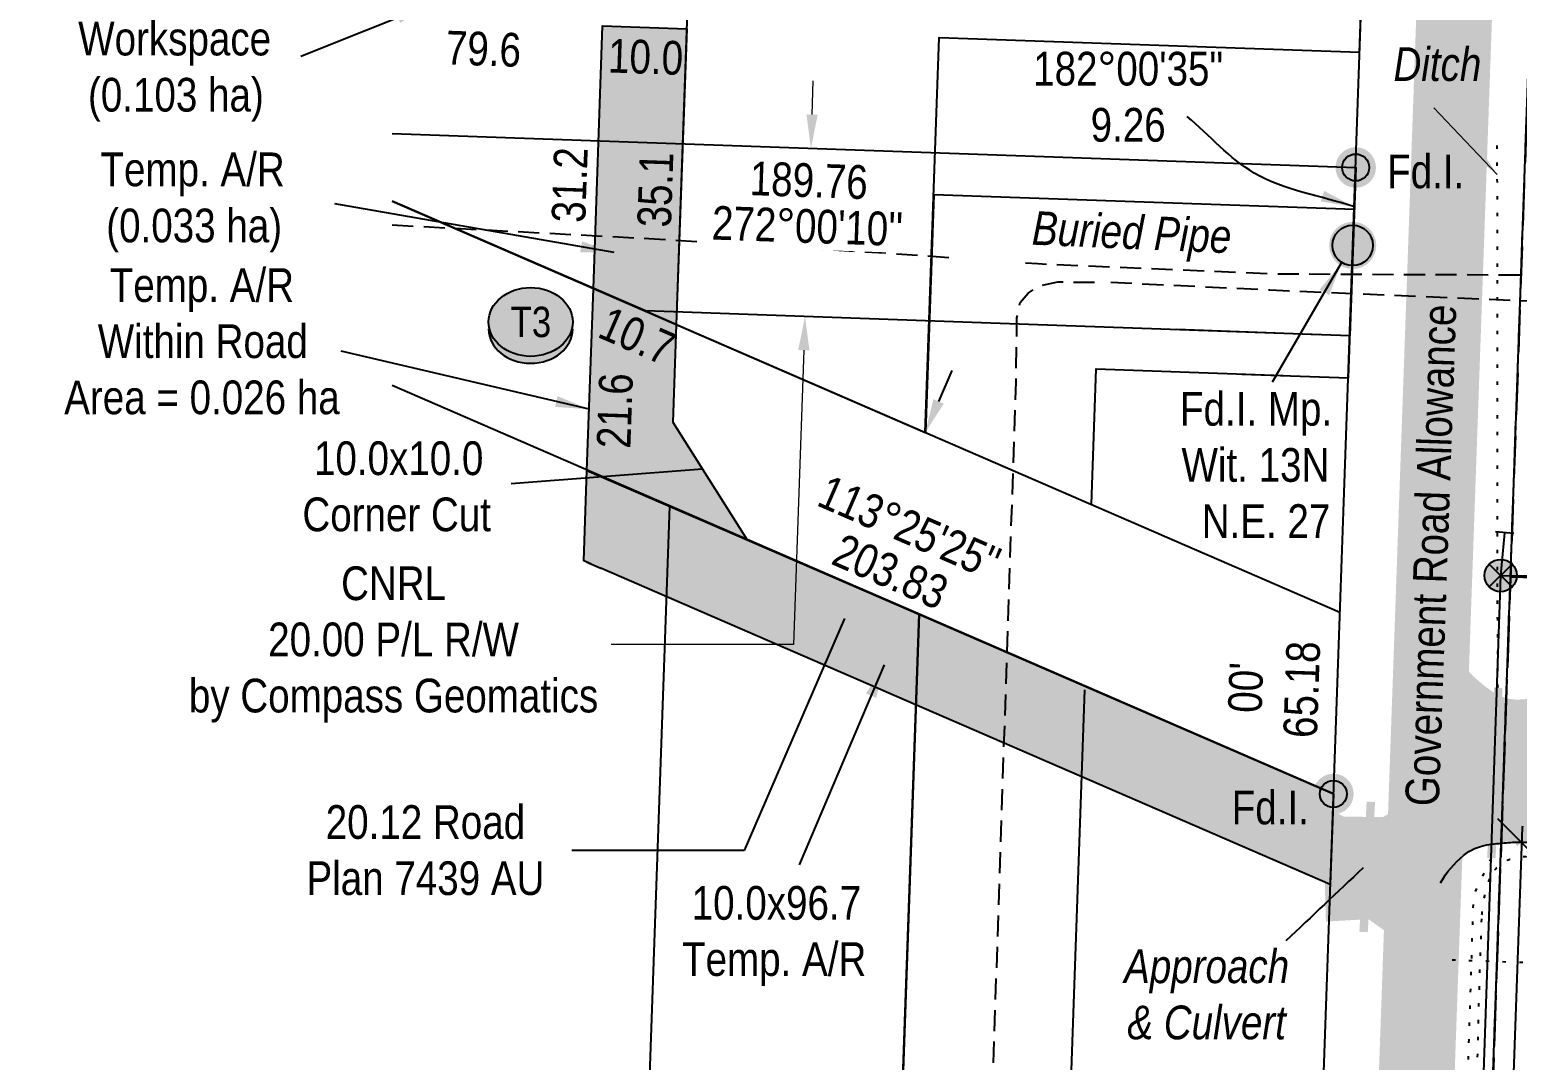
# Model space of a CAD drawing. Extents: x 338216 to 346362, y 6125251 to 6136161.
# Drawn here: x 344944.6 to 345386.4, y 6125902.9 to 6126208.8 of the extents above; entities that cross this region are included whole.
import ezdxf
from ezdxf.enums import TextEntityAlignment as Align

# ---------------------------------------------------------------- set-up
doc = ezdxf.new("R2010")
doc.units = 0
doc.header["$LTSCALE"] = 5
for name, pattern in [('foc-ACCESSROAD', [3.75, 2.5, -1.25]), ('foc-FLOWLINE', [3.75, 2.5, -1.25]), ('foc-TOPO', [1, 0.2, -0.8]), ('POWERLINE5', [7.799999999999997, 2.399999999999999, -0.6, 0.6, -0.6, 0.6, -0.6, 2.399999999999999]), ('UG_PIPE', [1.875, 1.25, -0.625])]:
    doc.linetypes.add(name, pattern=pattern)
for name, color, linetype in [('AS-FENCE', 48, 'foc-FENCE'), ('AS-PIPE-UG', 44, 'UG_PIPE'), ('AS-PIPE-UG-T', 44, 'Continuous'), ('AS-POWER', 104, 'foc-POWER'), ('AS-POWER-EXISTING', 72, 'POWERLINE5'), ('AS-ROADS', 254, 'Continuous'), ('AS-SYMBOL', 7, 'Continuous'), ('C-RW', 13, 'Continuous'), ('C-WS', 13, 'foc-ACCESSROAD'), ('F-EZE', 190, 'foc-FLOWLINE'), ('L-BD', 7, 'Continuous'), ('L-MON', 1, 'Continuous'), ('L-ROAD-T', 7, 'Continuous'), ('L-SEC', 7, 'Continuous'), ('L-TITLEDB', 4, 'Continuous'), ('L-TITLEDB-T', 4, 'Continuous'), ('P-APEX RECON-TWS-H', 111, 'Continuous'), ('P-CROSSINGS', 250, 'Continuous'), ('P-TEMP-ATCO PIPELINES', 104, 'Continuous'), ('P-TEMP-ATCO PIPELINES-T', 104, 'Continuous'), ('P-TEMP-BLUE', 146, 'Continuous'), ('P-TEMP-BLUE-T', 146, 'Continuous'), ('T-GENERAL', 48, 'foc-TOPO'), ('T-LOW-AREA', 48, 'foc-TOPO')]:
    doc.layers.add(name, color=color, linetype=linetype)
for name, color, linetype, lineweight in [('AS-GENERAL', 48, 'Continuous', 18), ('C-RW-T', 13, 'Continuous', 9), ('T-TEXT', 48, 'Continuous', 18)]:
    doc.layers.add(name, color=color, linetype=linetype, lineweight=lineweight)
doc.layers.add('P-TEMP-BLUE-H', color=7, linetype='Continuous', true_color=0x99e6ff)
doc.styles.add('80CG', font='ARIALN.TTF', dxfattribs={"height": 10})
doc.styles.add('80L', font='ARIALN.TTF', dxfattribs={"height": 10})
doc.styles.add('80LS', font='ARIALNI.TTF', dxfattribs={"height": 10})
doc.styles.add('foc-LtypeFont', font='ARIALN.TTF', dxfattribs={"height": 7.349999999999999})
doc.linetypes.add('foc-FENCE', pattern='A,10,-1,["X",foc-LtypeFont,S=0.2,R=0,X=-0.625,Y=-0.75],-1.239999999999999', length=12.24)
doc.linetypes.add('foc-POWER', pattern='A,6,-1,["P",foc-LtypeFont,S=0.2,R=0,X=-0.625,Y=-0.75],-1.239999999999999,4', length=12.24)
doc.dimstyles.new('Compass 5 000', dxfattribs={"dimscale": 5, "dimtxt": 9, "dimasz": 2, "dimexe": 0.2, "dimexo": 0.0625, "dimgap": 0.5, "dimtad": 0, "dimtih": 1, "dimtoh": 1, "dimzin": 0, "dimdsep": 46, "dimtxsty": '80CG', "dimcen": 0.1, "dimse1": 1, "dimse2": 1, "dimclrd": 256, "dimclrt": 256, "dimaunit": 1, "dimadec": 4, "dimazin": 0, "dimtfac": 0.06, "dimtofl": 0, "dimtmove": 0, "dimatfit": 1, "dimfxl": 0.2, "dimtolj": 1, "dimtzin": 0, "dimlwd": -1, "dimarcsym": 0})

# ---------------------------------------------------------------- blocks, each defined once
blk = doc.blocks.new('*U117')
at = {"color": 72}
blk.add_line((1.095215177814998, -0.1024876299055824), (-1.095215177814998, 0.1024876299055824), dxfattribs=at)
at = {"layer": 'AS-SYMBOL', "color": 72, "flags": 128}
blk.add_lwpolyline([(-0.4749999999767176, -5.076000000350177), (0, 0)], dxfattribs=at)
blk = doc.blocks.new('WITFA')
blk.add_hatch(color=255).paths.add_polyline_path([(1.399999999999977, 0, 1), (-1.399999999999977, 0, 1)])
blk = doc.blocks.new('WITFAA')
blk.add_blockref('WITFA', (0, 0))
blk = doc.blocks.new('WITFB')
at = {"color": 1, "const_width": 1.44}
blk.add_lwpolyline([(-0.3600000000000136, 0, 0.9999999999999999), (0.3600000000000136, 0, 1)], format="xyb", close=True, dxfattribs=at)
at = {"color": 1}
blk.add_circle((0, 0), 1.2, dxfattribs=at)
blk = doc.blocks.new('WITFBB')
blk.add_blockref('WITFB', (0, 0))
blk = doc.blocks.new('WITFCC')
for name in ['WITFAA', 'WITFBB']:
    blk.add_blockref(name, (0, 0))
blk = doc.blocks.new('WITF')
blk.add_blockref('WITFCC', (0, 0))
blk = doc.blocks.new('POWERPOLE')
h = blk.add_hatch(color=255)
edge = h.paths.add_edge_path()
edge.add_arc((0, 0), 0.9600000000000002, 0, 360)
at = {"linetype": 'Continuous'}
for p, q in [((0.678822509938982, -0.678822509938982), (-0.678822509938982, 0.678822509938982)), ((-0.678822509938982, -0.678822509938982), (0.678822509938982, 0.678822509938982))]:
    blk.add_line(p, q, dxfattribs=at)
blk.add_circle((0, 0), 0.9600000000000002, dxfattribs=at)
blk = doc.blocks.new('fdia')
at = {"color": 255, "const_width": 1}
blk.add_lwpolyline([(-0.5, 0, 1), (0.5, 0, 1)], format="xyb", close=True, dxfattribs=at)
blk = doc.blocks.new('Fdiaa')
blk.add_blockref('fdia', (0, 0))
blk = doc.blocks.new('fdib')
at = {"color": 1, "const_width": 1.6}
blk.add_lwpolyline([(-0.3999999999996362, 0, 0.9999999999999998), (0.3999999999996362, 0, 1)], format="xyb", close=True, dxfattribs=at)
at = {"color": 1}
blk.add_circle((0, 0), 0.8, dxfattribs=at)
blk = doc.blocks.new('Fdibb')
blk.add_blockref('fdib', (0, 0))
blk = doc.blocks.new('fdicc')
for name in ['Fdibb', 'Fdiaa']:
    blk.add_blockref(name, (0, 0))
blk = doc.blocks.new('FDI')
blk.add_blockref('fdicc', (0, 0))
blk = doc.blocks.new('Well_proximity')
h = blk.add_hatch(color=191)
h.dxf.hatch_style = 1
edge = h.paths.add_edge_path()
edge.add_ellipse((0, 0), major_axis=(-12.5, 0), ratio=0.8162973455633618, start_angle=0, end_angle=360)
h = blk.add_hatch(color=250)
h.dxf.hatch_style = 1
edge = h.paths.add_edge_path()
edge.add_ellipse((0, -2.047489049626165), major_axis=(-12.5, 0), ratio=0.8162973455633618, start_angle=0, end_angle=180)
edge.add_line((12.5, -2.047489049626165), (12.5, 0))
edge.add_ellipse((0, 0), major_axis=(-12.5, 0), ratio=0.8162973455633618, start_angle=0, end_angle=180, ccw=False)
edge.add_line((-12.5, 0), (-12.5, -2.047489049626165))
at = {"color": 250}
blk.add_ellipse((0, 0), major_axis=(-12.5, 0), ratio=0.8162973455633618, dxfattribs=at)
blk.add_ellipse((0, -2.047489049626165), major_axis=(-12.5, 0), ratio=0.8162973455633618, start_param=0, end_param=3.141592653589793, dxfattribs=at)
at = {"color": 250, "style": '80L'}
blk.add_attdef('CROSSING', text='', height=9, dxfattribs=at).set_placement((0.0891644256771542, 0.0199513138486509), align=Align.MIDDLE_CENTER)

msp = doc.modelspace()

# ---------------------------------------------------------------- hatches: boundary and pattern name
at = {"layer": 'AS-ROADS'}
h = msp.add_hatch(color=256, dxfattribs=at)
h.dxf.hatch_style = 1
edge = h.paths.add_edge_path()
edge.add_line((345873.6763969192, 6125895.027388918), (345915.2120747642, 6125938.536155691))
edge.add_line((345915.2120747622, 6125938.536155668), (345924.3932548376, 6125949.476523778))
edge.add_line((345924.3932548396, 6125949.476523806), (345935.8831885169, 6125959.444628512))
edge.add_line((345935.8831885171, 6125959.444628512), (345942.607723429, 6125962.645717038))
edge.add_line((345942.6077234289, 6125962.645717038), (345949.0898652208, 6125958.00526318))
edge.add_line((345949.0898652207, 6125958.005263182), (345954.5081861894, 6125954.408025648))
edge.add_line((345954.5081861893, 6125954.408025648), (345963.0065299055, 6125958.826938292))
edge.add_line((345963.0065299053, 6125958.826938292), (345957.6510902701, 6125973.938237762))
edge.add_line((345957.6510902702, 6125973.938237761), (345934.7536865547, 6125998.732305171))
edge.add_line((345934.7536865549, 6125998.73230517), (345921.6494646745, 6126014.602807298))
edge.add_line((345921.6494646726, 6126014.602807298), (345900.5087863537, 6126033.057170113))
edge.add_line((345900.5087863537, 6126033.057170084), (345878.8208493413, 6126043.647500428))
edge.add_line((345878.8208493431, 6126043.647500457), (345811.6979462316, 6126076.023224841))
edge.add_line((345811.6979462299, 6126076.023224839), (345769.8114154994, 6126093.770399475))
edge.add_line((345769.8114155012, 6126093.770399475), (345731.2634126941, 6126108.214030763))
edge.add_line((345731.2634126939, 6126108.214030762), (345674.6858597608, 6126123.497291827))
edge.add_line((345674.6858597609, 6126123.497291826), (345652.4606596464, 6126128.44011236))
edge.add_line((345652.4606596462, 6126128.44011236), (345613.3628992472, 6126131.951064251))
edge.add_line((345613.3628992458, 6126131.951064254), (345578.8531158434, 6126124.586811417))
edge.add_line((345578.8531158448, 6126124.586811417), (345556.7828474158, 6126115.375872849))
edge.add_line((345556.7828474159, 6126115.375872849), (345544.8156241923, 6126096.40673702))
edge.add_line((345544.8156241922, 6126096.406737021), (345506.754906524, 6126097.491258813))
edge.add_line((345506.7549065238, 6126097.491258816), (345443.4813865139, 6126099.332322475))
edge.add_line((345443.4813865122, 6126099.332322474), (345435.6465883772, 6126099.449061617))
edge.add_line((345435.6465883775, 6126099.449061619), (345430.3006975133, 6126099.412070271))
edge.add_line((345430.3006975148, 6126099.412070269), (345426.835100393, 6126099.243794605))
edge.add_line((345426.835100393, 6126099.243794604), (345424.6411834753, 6126098.966681047))
edge.add_line((345424.6411834755, 6126098.966681049), (345423.1103332382, 6126098.603175852))
edge.add_line((345423.110333238, 6126098.603175851), (345421.7376894459, 6126098.135399749))
edge.add_line((345421.737689446, 6126098.13539975), (345420.4334050571, 6126097.384171447))
edge.add_line((345420.4334050571, 6126097.384171447), (345419.2113863267, 6126096.129983919))
edge.add_line((345419.2113863252, 6126096.129983921), (345418.0855395112, 6126094.153330245))
edge.add_line((345418.0855395112, 6126094.153330216), (345417.0697708635, 6126091.234703566))
edge.add_line((345417.0697708649, 6126091.234703594), (345416.177986645, 6126087.15459694))
edge.add_line((345416.1779866434, 6126087.154596912), (345415.4240931077, 6126081.693503408))
edge.add_line((345415.4240931076, 6126081.693503433), (345414.8219965058, 6126074.631916023))
edge.add_line((345414.8219965079, 6126074.631915994), (345414.3767782244, 6126065.862686322))
edge.add_line((345414.3767782241, 6126065.862686349), (345414.0582201508, 6126055.728099642))
edge.add_line((345414.058220151, 6126055.728099643), (345413.9049166301, 6126048.395991147))
edge.add_line((345413.9049166281, 6126048.395991149), (345413.5264171266, 6126039.616781048))
edge.add_line((345413.5264171269, 6126039.616781047), (345413.0070166835, 6126032.540716059))
edge.add_line((345413.0070166832, 6126032.540716061), (345412.3363710632, 6126027.052420385))
edge.add_line((345412.3363710652, 6126027.052420384), (345411.5098757716, 6126022.922513902))
edge.add_line((345411.5098757716, 6126022.922513903), (345410.5229263111, 6126019.921616718))
edge.add_line((345410.5229263093, 6126019.921616719), (345409.370918189, 6126017.820348741))
edge.add_line((345409.3709181907, 6126017.820348737), (345408.0492469131, 6126016.38933007))
edge.add_line((345408.0492469114, 6126016.389330072), (345406.5533079823, 6126015.39918074))
edge.add_line((345406.5533079837, 6126015.399180738), (345404.8784969153, 6126014.620520748))
edge.add_line((345404.8784969155, 6126014.620520751), (345403.0270654896, 6126013.866040054))
edge.add_line((345403.0270654895, 6126013.866040056), (345401.0286906484, 6126013.116708287))
edge.add_line((345401.0286906483, 6126013.116708259), (345398.9199056023, 6126012.395564981))
edge.add_line((345398.9199056025, 6126012.395565008), (345396.737243576, 6126011.725649741))
edge.add_line((345396.7372435758, 6126011.725649743), (345394.5172377825, 6126011.130002153))
edge.add_line((345394.5172377828, 6126011.130002149), (345392.2964214405, 6126010.631661738))
edge.add_line((345392.2964214404, 6126010.631661738), (345390.1113277709, 6126010.25366797))
edge.add_line((345390.1113277691, 6126010.253667968), (345387.9984899907, 6126010.019060535))
edge.add_line((345387.9984899923, 6126010.019060535), (345385.9712301582, 6126009.966950202))
edge.add_line((345385.9712301582, 6126009.966950203), (345383.9500256987, 6126010.200732809))
edge.add_line((345383.9500256988, 6126010.200732808), (345381.8321428769, 6126010.839875436))
edge.add_line((345381.8321428767, 6126010.839875437), (345379.5148479583, 6126012.003845178))
edge.add_line((345379.5148479585, 6126012.003845177), (345376.8954072089, 6126013.812109114))
edge.add_line((345376.8954072089, 6126013.812109116), (345373.8710868957, 6126016.384134312))
edge.add_line((345373.8710868956, 6126016.384134311), (345370.3391532796, 6126019.839387943))
edge.add_line((345370.3391532796, 6126019.839387921), (345366.1968726256, 6126024.297337024))
edge.add_line((345366.1968726258, 6126024.297337045), (345363.5381151683, 6125955.823639998))
edge.add_arc((345388.1876423241, 6125942.244563452), 28.14232593237069, 129.3738902686142, 151.1502516331208, ccw=False)
edge.add_arc((345379.4744362793, 6125952.862055073), 14.40729451919454, 98.75877578862003, 129.3738902575896, ccw=False)
edge.add_arc((345389.8507771724, 6125885.514495453), 82.54951518400809, 94.68808614363081, 98.75877581497429, ccw=False)
edge.add_arc((345387.7203644771, 6125911.493354752), 56.4834493363667, 89.76647511593802, 94.68808611464073, ccw=False)
edge.add_arc((345387.7089334455, 6125908.688742034), 59.28808535009809, 81.30475218344372, 89.76647512639278, ccw=False)
edge.add_arc((345394.434124319, 6125952.662453758), 14.80308208997236, 64.32378045910917, 81.30475219584969, ccw=False)
edge.add_arc((345398.7412926009, 6125961.621602491), 4.862355525866417, 28.09001153730759, 64.32378045225772, ccw=False)
edge.add_arc((345354.6914134506, 6125938.111025228), 54.79369935134602, 17.460008604441384, 28.090011536353984, ccw=False)
edge.add_arc((345332.4539131187, 6125931.116628951), 78.10524156344276, 0.0016774969262201012, 17.46000860672069, ccw=False)
edge.add_arc((342391.6336238852, 6125931.030528019), 3018.925532059764, -2.7958757339526983, 0.0016774978798821394, ccw=False)
edge.add_arc((342658.6168768041, 6125917.992132417), 2751.624097160811, 354.3193565192775, 357.2041242660946, ccw=False)
edge.add_arc((345373.1372106362, 6125647.973147998), 23.70714557730125, 322.8496497650582, 354.3193565195748, ccw=False)
edge.add_arc((345311.7884384947, 6125694.455664839), 100.6765954608167, 319.00508436667917, 322.8496497598428, ccw=False)
edge.add_arc((345455.9416112945, 6125569.167680178), 90.31349938366914, 139.005084369002, 143.0643230442904)
edge.add_arc((345440.0613651105, 6125581.106376198), 70.44607173150139, 143.0643230456817, 146.4062747520131)
edge.add_arc((345255.3525065638, 6125703.797492789), 151.2980883178638, 324.12604206422964, 326.4062747540928, ccw=False)
edge.add_arc((345362.3920403228, 6125626.387913211), 19.20075754275754, 282.20935983612924, 324.12604206335783, ccw=False)
edge.add_arc((345359.7579766038, 6125638.561312266), 31.65587441273596, 249.8593518764936, 282.20935983664214, ccw=False)
edge.add_line((345348.8580409786, 6125608.841187969), (345349.190157417, 6125561.983583699))
edge.add_line((345349.1901574168, 6125561.983583699), (345352.6303514844, 6125562.61796171))
edge.add_line((345352.6303514844, 6125562.617961708), (345355.2287667897, 6125563.13218132))
edge.add_line((345355.2287667898, 6125563.132181319), (345357.1194827835, 6125563.557967263))
edge.add_line((345357.1194827838, 6125563.557967263), (345358.436578913, 6125563.927044081))
edge.add_line((345358.436578913, 6125563.927044081), (345359.3141346247, 6125564.271136451))
edge.add_line((345359.3141346243, 6125564.271136451), (345359.8862293735, 6125564.621969003))
edge.add_line((345359.8862293738, 6125564.621969008), (345360.2869426077, 6125565.011266388))
edge.add_line((345360.2869426078, 6125565.011266368), (345360.6503537753, 6125565.470753247))
edge.add_line((345360.6503537754, 6125565.470753239), (345361.3539777882, 6125566.361499202))
edge.add_line((345361.3539777882, 6125566.36149923), (345362.5849320153, 6125567.771192476))
edge.add_line((345362.5849320151, 6125567.771192476), (345364.1261262833, 6125569.337411054))
edge.add_line((345364.1261262831, 6125569.337411053), (345365.9252596515, 6125570.909970731))
edge.add_line((345365.9252596517, 6125570.909970731), (345367.9044289002, 6125572.331443385))
edge.add_line((345367.9044289002, 6125572.331443385), (345370.1245028458, 6125573.649151621))
edge.add_line((345370.1245028456, 6125573.64915162), (345372.5028544575, 6125574.856455095))
edge.add_line((345372.5028544575, 6125574.856455094), (345375.1133620627, 6125576.031066091))
edge.add_line((345375.113362063, 6125576.031066065), (345377.9070678895, 6125577.170814915))
edge.add_line((345377.9070678877, 6125577.170814945), (345380.3107492056, 6125577.914166532))
edge.add_line((345380.3107492073, 6125577.914166532), (345382.4554668838, 6125578.462737722))
edge.add_line((345382.4554668841, 6125578.462737723), (345385.1143644588, 6125579.023144854))
edge.add_line((345385.1143644588, 6125579.023144853), (345388.4098443259, 6125579.600759024))
edge.add_line((345388.4098443259, 6125579.600758994), (345392.4643088793, 6125580.200951299))
edge.add_line((345392.4643088775, 6125580.200951329), (345397.400160513, 6125580.829092862))
edge.add_line((345397.4001605147, 6125580.829092859), (345403.2857228249, 6125581.4878))
edge.add_line((345403.2857228249, 6125581.487799974), (345409.9730042105, 6125582.168670175))
edge.add_line((345409.9730042102, 6125582.168670198), (345417.2599342839, 6125582.860546329))
edge.add_line((345417.2599342838, 6125582.860546333), (345424.9444426441, 6125583.552271063))
edge.add_line((345424.9444426441, 6125583.552271063), (345432.8244588937, 6125584.232687195))
edge.add_line((345432.8244588923, 6125584.232687193), (345440.6979126445, 6125584.890637464))
edge.add_line((345440.6979126463, 6125584.890637447), (345448.3627334973, 6125585.514964717))
edge.add_line((345448.3627334974, 6125585.514964734), (345455.6168510534, 6125586.094511686))
edge.add_line((345455.6168510516, 6125586.094511686), (345462.2947777812, 6125586.621259994))
edge.add_line((345462.2947777829, 6125586.621259994), (345468.3773575883, 6125587.099746515))
edge.add_line((345468.3773575884, 6125587.099746513), (345473.8820172353, 6125587.537647084))
edge.add_line((345473.8820172353, 6125587.537647086), (345478.8261834881, 6125587.94263741))
edge.add_line((345478.8261834881, 6125587.942637409), (345483.2272831119, 6125588.322393498))
edge.add_line((345483.2272831118, 6125588.322393497), (345487.1027428717, 6125588.684590871))
edge.add_line((345487.1027428719, 6125588.684590871), (345490.4699895347, 6125589.036905468))
edge.add_line((345490.4699895343, 6125589.036905468), (345493.346449859, 6125589.387013034))
edge.add_line((345493.3464498594, 6125589.387013037), (345495.7581907574, 6125589.740666339))
edge.add_line((345495.7581907574, 6125589.740666339), (345497.7658396953, 6125590.095926054))
edge.add_line((345497.7658396953, 6125590.095926056), (345499.4386642745, 6125590.448929987))
edge.add_line((345499.4386642743, 6125590.448929986), (345500.8459321015, 6125590.795815668))
edge.add_line((345500.8459321015, 6125590.795815667), (345502.0569107883, 6125591.132720946))
edge.add_line((345502.0569107885, 6125591.132720946), (345504.1470379031, 6125591.755662198))
edge.add_line((345504.1470379031, 6125591.755662197), (345505.8395696086, 6125592.218527897))
edge.add_line((345505.8395696084, 6125592.218527898), (345507.6130377412, 6125592.523622438))
edge.add_line((345507.6130377411, 6125592.523622437), (345509.1512618418, 6125592.69878601))
edge.add_line((345509.1512618418, 6125592.698785982), (345511.0257800287, 6125592.817274831))
edge.add_line((345511.0257800289, 6125592.817274832), (345513.3217632271, 6125592.868673749))
edge.add_line((345513.3217632268, 6125592.868673776), (345516.1243823774, 6125592.842567841))
edge.add_line((345516.1243823775, 6125592.842567842), (345519.5188084115, 6125592.728541882))
edge.add_line((345519.5188084114, 6125592.728541882), (345523.5902122647, 6125592.516180987))
edge.add_line((345523.5902122648, 6125592.516180987), (345528.3768882159, 6125592.200127838))
edge.add_line((345528.3768882158, 6125592.200127837), (345533.7296239741, 6125591.795256179))
edge.add_line((345533.7296239741, 6125591.795256177), (345539.4523305833, 6125591.321497886))
edge.add_line((345539.4523305833, 6125591.321497887), (345545.3489191016, 6125590.798784444))
edge.add_line((345545.3489190998, 6125590.798784447), (345551.2233005799, 6125590.247047536))
edge.add_line((345551.2233005818, 6125590.247047536), (345556.8793860744, 6125589.686218887))
edge.add_line((345556.8793860744, 6125589.686218888), (345562.1210866244, 6125589.136230055))
edge.add_line((345562.1210866244, 6125589.136230054), (345566.7523132983, 6125588.61701272))
edge.add_line((345566.7523132981, 6125588.61701272), (345570.6586454659, 6125588.138986806))
edge.add_line((345570.658645466, 6125588.138986806), (345574.0523358205, 6125587.674525353))
edge.add_line((345574.0523358187, 6125587.674525355), (345577.2273053825, 6125587.18648964))
edge.add_line((345577.2273053841, 6125587.18648964), (345580.4774751766, 6125586.637741043))
edge.add_line((345580.4774751753, 6125586.637741042), (345584.096766212, 6125585.991140873))
edge.add_line((345584.0967662138, 6125585.991140873), (345588.3790995109, 6125585.209550384))
edge.add_line((345588.3790995109, 6125585.209550386), (345593.6183960904, 6125584.255830919))
edge.add_line((345593.6183960903, 6125584.255830919), (345600.1085769747, 6125583.09284379))
edge.add_line((345600.1085769749, 6125583.092843789), (345608.0312153151, 6125581.701611088))
edge.add_line((345608.031215315, 6125581.701611063), (345617.1184928066, 6125580.13579828))
edge.add_line((345617.1184928066, 6125580.135798305), (345626.9902432742, 6125578.467231539))
edge.add_line((345626.9902432724, 6125578.467231541), (345637.2663005446, 6125576.767737032))
edge.add_line((345637.2663005463, 6125576.767736998), (345647.5664984551, 6125575.109140941))
edge.add_line((345647.5664984551, 6125575.109140971), (345657.5106708274, 6125573.563269579))
edge.add_line((345657.5106708272, 6125573.56326958), (345666.7186514912, 6125572.201949033))
edge.add_line((345666.7186514913, 6125572.201949032), (345674.8102742758, 6125571.097005533))
edge.add_line((345674.810274276, 6125571.097005507), (345681.4986453477, 6125570.301992973))
edge.add_line((345681.4986453477, 6125570.301993), (345686.8699602136, 6125569.797376093))
edge.add_line((345686.8699602136, 6125569.797376093), (345691.1036867194, 6125569.545347151))
edge.add_line((345691.1036867193, 6125569.54534714), (345694.3792927222, 6125569.50809859))
edge.add_line((345694.3792927223, 6125569.508098603), (345696.8762460555, 6125569.64782281))
edge.add_line((345696.8762460554, 6125569.64782281), (345698.7740145765, 6125569.926712053))
edge.add_line((345698.7740145765, 6125569.926712044), (345700.252066122, 6125570.306958857))
edge.add_line((345700.2520661218, 6125570.306958867), (345701.4898685526, 6125570.750755433))
edge.add_line((345701.4898685527, 6125570.750755433), (345703.5304807649, 6125571.57219754))
edge.add_line((345703.5304807651, 6125571.572197539), (345705.7180170806, 6125572.176797805))
edge.add_line((345705.7180170789, 6125572.176797805), (345707.8449207966, 6125572.122118227))
edge.add_line((345707.844920798, 6125572.122118229), (345709.5816101496, 6125571.805560512))
edge.add_line((345709.5816101496, 6125571.805560512), (345711.6109851708, 6125571.15035029))
edge.add_line((345711.6109851709, 6125571.15035029), (345713.9919570152, 6125570.095755091))
edge.add_line((345713.991957015, 6125570.095755094), (345716.7540805416, 6125568.60886243))
edge.add_line((345716.7540805415, 6125568.608862428), (345719.8094854403, 6125566.768038956))
edge.add_line((345719.8094854403, 6125566.768038957), (345723.0409450963, 6125564.679471166))
edge.add_line((345723.0409450964, 6125564.679471165), (345726.331232904, 6125562.44934571))
edge.add_line((345726.3312329041, 6125562.449345708), (345729.5631222504, 6125560.183849202))
edge.add_line((345729.5631222486, 6125560.183849204), (345732.6193865253, 6125557.989168171))
edge.add_line((345732.6193865269, 6125557.989168171), (345735.3827991159, 6125555.971489121))
edge.add_line((345735.382799116, 6125555.971489118), (345737.7361334151, 6125554.236998662))
edge.add_line((345737.7361334151, 6125554.236998634), (345739.6137521858, 6125552.882894848))
edge.add_line((345739.6137521859, 6125552.882894877), (345741.1563757051, 6125551.970422172))
edge.add_line((345741.1563757051, 6125551.970422158), (345742.5563136137, 6125551.551836375))
edge.add_line((345742.5563136135, 6125551.551836388), (345744.0058755688, 6125551.679393407))
edge.add_line((345744.0058755673, 6125551.67939341), (345745.6973712154, 6125552.405349109))
edge.add_line((345745.6973712153, 6125552.405349109), (345747.8231102056, 6125553.781959416))
edge.add_line((345747.8231102056, 6125553.781959414), (345750.5754021872, 6125555.861480081))
edge.add_line((345750.5754021872, 6125555.861480081), (345754.1465568138, 6125558.696167117))
edge.add_line((345754.1465568155, 6125558.696167116), (345758.6627476279, 6125562.305703884))
edge.add_line((345758.6627476278, 6125562.305703885), (345763.9856038169, 6125566.579484119))
edge.add_line((345763.9856038169, 6125566.579484119), (345769.9106184513, 6125571.374329062))
edge.add_line((345769.9106184515, 6125571.374329064), (345776.2332846203, 6125576.547059854))
edge.add_line((345776.2332846203, 6125576.547059854), (345782.7490953984, 6125581.954497751))
edge.add_line((345782.7490953984, 6125581.954497733), (345789.2535438642, 6125587.45346405))
edge.add_line((345789.2535438644, 6125587.453464068), (345795.542123108, 6125592.900779939))
edge.add_line((345795.5421231079, 6125592.900779939), (345801.410326196, 6125598.153266632))
edge.add_line((345801.4103261958, 6125598.153266632), (345806.6927014089, 6125603.088870867))
edge.add_line((345806.6927014092, 6125603.088870867), (345811.3800177838, 6125607.670041366))
edge.add_line((345811.3800177834, 6125607.670041339), (345815.50209955, 6125611.880352321))
edge.add_line((345815.5020995484, 6125611.880352348), (345819.0887709438, 6125615.703377998))
edge.add_line((345819.088770944, 6125615.703377992), (345822.1698561895, 6125619.122692544))
edge.add_line((345822.1698561907, 6125619.122692522), (345824.7751795274, 6125622.121870184))
edge.add_line((345824.7751795274, 6125622.121870212), (345826.934565176, 6125624.684485234))
edge.add_line((345826.9345651746, 6125624.684485234), (345828.6778373737, 6125626.794111707))
edge.add_line((345828.6778373754, 6125626.794111709), (345830.0362274208, 6125628.497426253))
edge.add_line((345830.0362274207, 6125628.497426253), (345831.0465948589, 6125630.093514104))
edge.add_line((345831.0465948593, 6125630.093514104), (345831.747206312, 6125631.944563041))
edge.add_line((345831.747206312, 6125631.944563041), (345832.1763283935, 6125634.412760709))
edge.add_line((345832.1763283932, 6125634.412760706), (345832.3722277248, 6125637.860294629))
edge.add_line((345832.3722277248, 6125637.860294631), (345832.3731709238, 6125642.649352585))
edge.add_line((345832.3731709241, 6125642.649352585), (345832.2174246018, 6125649.142122218))
edge.add_line((345832.2174246015, 6125649.142122189), (345831.9432553831, 6125657.700791021))
edge.add_line((345831.9432553831, 6125657.70079105), (345831.591359078, 6125668.597945551))
edge.add_line((345831.5913590764, 6125668.597945551), (345831.2121483089, 6125681.747767022))
edge.add_line((345831.2121483106, 6125681.747767023), (345830.8584648974, 6125696.974835473))
edge.add_line((345830.8584648974, 6125696.974835463), (345830.5831506569, 6125714.103730878))
edge.add_line((345830.5831506551, 6125714.103730889), (345830.4390474084, 6125732.959033144))
edge.add_line((345830.43904741, 6125732.959033144), (345830.4789969682, 6125753.365322509))
edge.add_line((345830.4789969665, 6125753.365322507), (345830.7558411601, 6125775.147178732))
edge.add_line((345830.7558411618, 6125775.147178731), (345831.3224217932, 6125798.129181972))
edge.add_line((345831.3224217931, 6125798.129181971), (345837.3042061156, 6125841.029356973))
edge.add_line((345837.3042061158, 6125841.029356976), (345873.6763969192, 6125895.027388922))
h = msp.add_hatch(color=256, dxfattribs=at)
h.dxf.hatch_style = 1
h.paths.add_polyline_path([(345365.355557579, 6126005.568201272), (345361.9363096012, 6125984.227894831), (345346.4797091027, 6125975.07990683), (345334.8322708211, 6125975.259867245), (345328.5536517284, 6125978.459163601), (345329.5484329398, 6125944.08672342), (345342.1406634252, 6125944.796567298), (345353.0582622243, 6125937.138251652), (345358.2271253952, 6125928.240208679), (345361.7213484058, 6125903.267910153)])
at = {"layer": 'P-APEX RECON-TWS-H'}
h = msp.add_hatch(color=256, dxfattribs=at)
h.dxf.hatch_style = 1
h.paths.add_polyline_path([(345110.0712870143, 6126078.002565985), (345111.9685797979, 6126131.966554345), (345136.6032351186, 6126121.292299733), (345135.5842238956, 6126092.308944995), (345157.6406424653, 6126057.393718782)])
at = {"layer": 'P-TEMP-BLUE-H'}
h = msp.add_hatch(color=256, dxfattribs=at)
h.dxf.hatch_style = 1
h.paths.add_polyline_path([(345111.9685797989, 6126131.966554345), (345114.709394411, 6126209.922518321), (345139.7048158914, 6126209.046379901), (345136.603235119, 6126121.292299733)])

# ---------------------------------------------------------------- linework, layer by layer
at = {"layer": 'AS-FENCE', "flags": 128}
msp.add_lwpolyline([(345375.255661993, 6125609.808474123), (345375.1506850806, 6125610.180892225), (345387.9403721378, 6125972.031307439), (345388.0278528981, 6125972.478709038)], dxfattribs=at)
at = {"layer": 'AS-GENERAL', "flags": 128}
for points, const_width in [([(345378.7024039189, 6125962.930809018), (345380.7269586418, 6126013.442199593)], 2.499450274999968), ([(345340.7259745696, 6125940.987405089), (345342.9004963064, 6125979.623907443)], 2.499450274999983)]:
    msp.add_lwpolyline(points, dxfattribs=dict(at, const_width=const_width))
at = {"layer": 'AS-PIPE-UG', "lineweight": -3, "flags": 128}
for points, elevation in [([(345052.2159371468, 6126150.835137769), (345128.4849363415, 6126146.825363523), (345199.5743010638, 6126142.471321182), (345220.3421966101, 6126141.012018664)], 1870.2461611223), ([(345240.299886003, 6126139.609647122), (345244.0020297012, 6126139.349507742), (345314.0191302054, 6126136.325172917), (345393.8871392119, 6126135.996743713)], 1870.2461611223), ([(345212.2152401516, 6125349.397076456), (345217.6678216038, 6125507.970872137), (345222.5667441428, 6125652.109170585), (345229.1527956174, 6125851.742763508), (345237.5309529394, 6126104.292218196), (345237.7833974171, 6126123.22305458), (345238.6981962185, 6126127.804546923), (345241.0801723298, 6126130.641422995), (345244.3069626348, 6126132.693471671), (345249.8957334498, 6126133.935698458), (345263.5302346975, 6126133.810725936)], 1841.907393904351), ([(345393.6530766248, 6126128.038966824), (345312.8843798274, 6126131.471240476), (345263.5302346974, 6126133.810725933)], 1868.244101452025)]:
    msp.add_lwpolyline(points, dxfattribs=dict(at, elevation=elevation))
at = {"layer": 'AS-POWER', "flags": 128}
msp.add_lwpolyline([(345376.3425568856, 6125896.485204747), (345381.4542986741, 6126046.794864031), (345411.0552882808, 6126046.549917896), (345428.7114050234, 6126045.597627353)], dxfattribs=at)
at = {"layer": 'AS-ROADS', "flags": 128}
msp.add_lwpolyline([(345363.6081315337, 6125955.543114559, -0.09530428798118205), (345370.4032803832, 6125963.716894981, -0.1343839282625662), (345377.3475578328, 6125966.818324697, -0.01776360300133459), (345383.1696067447, 6125967.504672128, -0.02147785946810813), (345388.0152116073, 6125967.69313229, -0.03693803618717698), (345396.7347538745, 6125967.012342955, -0.07422935353383996), (345400.9098755751, 6125965.721066014, -0.1594302062198069), (345403.0922223359, 6125963.628774878, -0.04641542736946998), (345407.0210314975, 6125954.271084316, -0.0763240286788007), (345410.6188122826, 6125930.843832744, -0.01220723508690422), (345407.0260303981, 6125783.531136578, -0.01258783857154322), (345396.7906366597, 6125645.414340876, -0.1381820520284111), (345392.0968139056, 6125633.446645916, -0.01677665253742031), (345387.8405680251, 6125628.204222213, 0.01771362228542139), (345383.8186345947, 6125623.231392643, 0.01458305729726524), (345381.4471515174, 6125619.877647782, -0.00994971832118584), (345378.0174105039, 6125614.930718292, -0.1849630384671571), (345366.522076647, 6125607.417634235, -0.1420985338687058), (345348.931291364, 6125608.637102751)], format="xyb", dxfattribs=at)
at = {"layer": 'C-RW', "flags": 128}
for points in [[(345052.2159371468, 6126177.950264151), (345338.4069736195, 6126167.906520745), (345336.6537660383, 6126117.96067374), (345232.843002576, 6126121.603864961), (345127.4716192252, 6126125.301825422), (345052.2159371469, 6126157.926780102)], [(345327.6949583568, 6126118.275078994), (345285.2078265616, 6126119.766145437)], [(345208.7551136505, 6126035.339314215), (345184.6524313195, 6125349.397076456)], [(345234.6620335286, 6125349.397076456), (345257.9751990773, 6126012.870324934)]]:
    msp.add_lwpolyline(points, dxfattribs=at)
at = {"layer": 'C-RW-T'}
for p, q in [((345176.9416155713, 6126183.57702957), (345177.2922679531, 6126193.568679571)), ((345174.4874837076, 6126113.647869196), (345171.4228579776, 6126026.323016226)), ((345171.4228579776, 6126026.323016226), (345117.3059927124, 6126026.323016226))]:
    msp.add_line(p, q, dxfattribs=at)
for points in [[(345175.2763405712, 6126183.635471647), (345178.6068905715, 6126183.518587534), (345176.5909631897, 6126173.585379569)], [(345172.8222087075, 6126113.706311283), (345176.1527587078, 6126113.58942716), (345174.8381360893, 6126123.639519197)]]:
    msp.add_solid(points, dxfattribs=at)
at = {"layer": 'C-WS', "flags": 128}
msp.add_lwpolyline([(345359.8769056418, 6125349.397076456), (345389.1276110182, 6126181.915145997), (346013.3297308168, 6126159.983667314), (345984.8495927653, 6125349.397076456)], dxfattribs=at)
msp.add_lwpolyline([(345389.1276110185, 6126181.915146019), (345373.353580333, 6125732.376516892), (345366.3564968631, 6125532.587192637), (345865.837589642, 6125515.091546127), (345888.5901159822, 6126164.419864528), (345738.7482160353, 6126169.670339027)], close=True, dxfattribs=at)
at = {"layer": 'F-EZE', "flags": 128}
msp.add_lwpolyline([(345377.4837025785, 6125349.397076456), (345401.1533976381, 6126025.728441968), (345441.360917793, 6126024.318414835), (345442.0615527342, 6126044.297316582), (345384.3710656655, 6126046.320449383), (345359.9807082809, 6125349.397076456)], dxfattribs=at)
at = {"layer": 'L-SEC', "flags": 128}
msp.add_lwpolyline([(345359.9410186369, 6125349.397076456), (345399.9783660913, 6126491.958676713)], dxfattribs=at)
at = {"layer": 'L-TITLEDB-T'}
for p, q in [((345214.5326653059, 6126098.45589284), (345218.5093219958, 6126107.628800144)), ((345186.5882663304, 6126033.996875767), (345156.7754061783, 6125965.227901232)), ((345156.7754061783, 6125965.227901232), (345105.5812816477, 6125965.227901232))]:
    msp.add_line(p, q, dxfattribs=at)
for points in [[(345213.0038474221, 6126099.118668955), (345216.0614831896, 6126097.793116725), (345210.5560086161, 6126089.282985536)], [(345185.0594484466, 6126034.659651881), (345188.1170842141, 6126033.334099651), (345190.5649230203, 6126043.169783072)]]:
    msp.add_solid(points, dxfattribs=at)
at = {"layer": 'P-TEMP-ATCO PIPELINES', "flags": 128}
msp.add_lwpolyline([(345110.0712870143, 6126078.002565985), (345111.9685797979, 6126131.966554345), (345136.6032351186, 6126121.292299733), (345135.5842238956, 6126092.308944995), (345157.6406424653, 6126057.393718782)], close=True, dxfattribs=at)
at = {"layer": 'P-TEMP-BLUE', "flags": 128}
msp.add_lwpolyline([(345111.9685797989, 6126131.966554345), (345114.709394411, 6126209.922518321), (345139.7048158914, 6126209.046379901), (345136.603235119, 6126121.292299733)], close=True, dxfattribs=at)
at = {"layer": 'T-GENERAL'}
msp.add_lwpolyline([(345386.9593029623, 6125623.727358558, -0.2013107262370814), (345379.794663689, 6125621.008510867, -0.1434466827106043), (345373.7353869394, 6125623.013578348, -0.1990552059229531), (345371.1940552959, 6125626.94970418, -0.06955076410454833), (345369.9889965988, 6125656.002579293, 0.02453876757864371), (345373.9559478497, 6125737.975285397, 0.0004850912183691954), (345373.8750695953, 6125786.058857352, -0.0005019821688151816), (345373.7984824824, 6125832.524490398, -0.002055322100940408), (345373.888369563, 6125858.455712459, -0.008200843956015186), (345375.7271637376, 6125944.861965798, -0.08263575508695487), (345378.1475259602, 6125956.809655323, -0.1131349331815804), (345380.329120925, 6125960.067338188, -0.09669318519590564), (345384.1961956265, 6125962.505902499, -0.1113837615088497), (345389.1284247249, 6125963.241116332, -0.07248572512307298)], format="xyb", dxfattribs=at)
at = {"layer": 'T-GENERAL', "flags": 128}
msp.add_lwpolyline([(345403.0019326491, 6125931.368983768), (345380.36685872, 6125932.169892577), (345365.2237892935, 6125932.70570789)], dxfattribs=at)
at = {"layer": 'T-LOW-AREA', "flags": 128}
for points in [[(345380.7269586418, 6126013.442199593), (345380.5719927271, 6126013.947088548), (345380.4470202133, 6126178.255950728)], [(345362.3834930759, 6125613.305205073), (345362.42098483, 6125613.457671538), (345363.5809771241, 6125649.062231099), (345370.4024270377, 6125858.438379878), (345373.4485594433, 6125951.935727227), (345378.0950375053, 6125961.651090447), (345378.7024039189, 6125962.930809018)]]:
    msp.add_lwpolyline(points, dxfattribs=at)

# ---------------------------------------------------------------- block references
at = {"layer": 'AS-POWER-EXISTING', "xscale": 4.998900549999976, "yscale": 4.998900549999976, "zscale": 4.998900549999976}
msp.add_blockref('POWERPOLE', (345381.4542986741, 6126046.794864031), dxfattribs=at)
at = {"layer": 'AS-SYMBOL', "xscale": 2.499450274999989, "yscale": 2.499450274999989, "zscale": 2.499450274999989}
msp.add_blockref('*U117', (345382.6415375545, 6126059.482073616), dxfattribs=at)
at = {"layer": 'L-MON'}
for name, p, xscale, yscale, zscale in [('FDI', (345338.4014650399, 6126167.89331484), 4.998900549999926, 4.998900549999926, 12.49999999999973), ('WITF', (345337.5039650388, 6126144.773314836), 4.997795343077499, 4.997795343077499, 4.997795343077499), ('FDI', (345331.7664650386, 6125981.955814838), 4.998900549999926, 4.998900549999926, 12.49999999999973)]:
    msp.add_blockref(name, p, dxfattribs=dict(at, xscale=xscale, yscale=yscale, zscale=zscale))
at = {"layer": 'P-CROSSINGS', "xscale": 0.9995958905169131, "yscale": 0.9995958905169131, "zscale": 0.9995958905169131}
msp.add_blockref('Well_proximity', (345093.3394689765, 6126122.037473162), dxfattribs=at).add_auto_attribs({'CROSSING': 'T3'})

# ---------------------------------------------------------------- texts
at = {"layer": 'AS-PIPE-UG-T', "style": '80LS'}
msp.add_text('Buried Pipe', height=9.995590686155, rotation=357.5266902774404, dxfattribs=at).set_placement((345271.8865560721, 6126148.707501697), align=Align.MIDDLE_CENTER)
at = {"layer": 'C-RW-T', "insert": (345052.6375848966, 6126026.323016227), "char_height": 9.997801099999897, "width": 121.2465937957191, "attachment_point": 5, "style": '80CG', "bg_fill": 3, "box_fill_scale": 1.1, "bg_fill_color": 256, "bg_fill_true_color": 13158600, "bg_fill_transparency": 0}
msp.add_mtext('\\A1;CNRL\\P20.00 P/L R/W\\Pby Compass Geomatics', dxfattribs=at)
at = {"layer": 'L-BD', "style": '80L'}
for s, rotation, p in [('189.76', 358.0042000000044, (345175.9672590054, 6126164.105038594)), ("113°25'25''", 336.5786999999964, (345205.9128241823, 6126061.068535919)), ('203.83', 336.5786999999964, (345200.2498596793, 6126047.995508727))]:
    msp.add_text(s, height=9.997801099999851, rotation=rotation, dxfattribs=at).set_placement(p, align=Align.MIDDLE)
at = {"layer": 'L-BD', "insert": (345270.8136091622, 6126202.220107529), "char_height": 9.995590686155015, "width": 25.23163264011475, "attachment_point": 2, "style": '80L'}
msp.add_mtext('182%%D00\'35" 9.26', dxfattribs=at)
at = {"layer": 'L-BD', "insert": (345300.7044310155, 6126013.706128393), "char_height": 9.997801099999851, "width": 28.24522026181812, "attachment_point": 2, "rotation": 87.99306640606403, "style": '80L'}
msp.add_mtext("00'\\P65.18", dxfattribs=at)
at = {"layer": 'L-MON', "char_height": 9.997801099999851, "attachment_point": 1, "style": '80L'}
for insert in [(345347.7255037824, 6126171.744784505), (345301.5682108741, 6125982.949103602)]:
    msp.add_mtext_dynamic_manual_height_columns('Fd.I.', width=20.10143864410929, gutter_width=50, heights=[0], dxfattribs=dict(at, insert=insert))
at = {"layer": 'L-ROAD-T', "style": '80L'}
msp.add_text('Government Road Allowance', height=9.997801099999872, rotation=87.9930664046358, dxfattribs=at).set_placement((345360.6716197253, 6126052.796689789), align=Align.MIDDLE_CENTER)
at = {"layer": 'L-TITLEDB-T', "insert": (345062.0986886844, 6125965.227901232), "char_height": 9.997801099999897, "attachment_point": 5, "style": '80CG', "bg_fill": 3, "box_fill_scale": 1.1, "bg_fill_color": 256, "bg_fill_true_color": 13158600, "bg_fill_transparency": 0}
msp.add_mtext('\\A1;20.12 Road\\PPlan 7439 AU', dxfattribs=at)
at = {"layer": 'P-TEMP-ATCO PIPELINES', "char_height": 9.997801099999807, "attachment_point": 1, "style": '80L'}
for s, insert, width in [('\\pi13.779;Temp. A/R \\P\\pi10.233;Within Road \\P\\pi0.25915;Area = 0.026 ha', (344954.5609694705, 6126138.003480749), 81.85102919658291), ('\\pi3.7565;10.0x10.0\\P\\pi0.32278;Corner Cut', (345025.2418970257, 6126086.604795644), 56.03583382423218)]:
    msp.add_mtext(s, dxfattribs=dict(at, insert=insert, width=width))
at = {"layer": 'P-TEMP-ATCO PIPELINES', "insert": (345116.7557028446, 6126126.909399788), "char_height": 9.997801099999869, "attachment_point": 1, "rotation": 336.57591133599533, "style": '80L'}
msp.add_mtext_dynamic_manual_height_columns('10.7', width=37.07028371124761, gutter_width=50, heights=[0], dxfattribs=at)
at = {"layer": 'P-TEMP-ATCO PIPELINES-T', "insert": (345112.9626899434, 6126084.728396288), "char_height": 9.997801099999869, "attachment_point": 1, "rotation": 87.99827574314597, "style": '80L'}
msp.add_mtext_dynamic_manual_height_columns('21.6', width=26.64843110504775, gutter_width=50, heights=[0], dxfattribs=at)
at = {"layer": 'P-TEMP-BLUE-T', "char_height": 9.997801099999807, "attachment_point": 1, "style": '80L', "bg_fill": 3, "box_fill_scale": 1.2, "bg_fill_color": 256, "bg_fill_transparency": 0}
for s, insert in [('\\pi12.401;Workspace\\P\\pi15.302;(0.103 ha) ', (344946.5810123413, 6126211.152822049)), ('\\pi13.57;Temp. A/R\\P\\pi15.302;(0.033 ha) ', (344952.0125597753, 6126172.342722747))]:
    msp.add_mtext_dynamic_manual_height_columns(s, width=81.43270373992173, gutter_width=49.9890055, heights=[0], dxfattribs=dict(at, insert=insert))
at = {"layer": 'P-TEMP-BLUE-T', "char_height": 9.997801099999869, "attachment_point": 1, "style": '80L'}
for s, insert, rotation in [('79.6', (345068.3806156175, 6126208.507867672), 357.99752642238093), ('10.0', (345116.5414668585, 6126206.109327024), 357.99249259089635), ('31.2', (345099.5525289873, 6126151.740403766), 87.99827574314597), ('35.1', (345124.9945402217, 6126150.345008565), 87.99827574314597)]:
    msp.add_mtext_dynamic_manual_height_columns(s, width=26.64843110504775, gutter_width=50, heights=[0], dxfattribs=dict(at, insert=insert, rotation=rotation))
at = {"layer": 'T-TEXT', "insert": (345349.6222247929, 6126203.563031372), "char_height": 9.995590686155001, "attachment_point": 1, "style": '80LS'}
msp.add_mtext_dynamic_manual_height_columns('{\\fArial Narrow|b0|i1|c0|p34;Ditch}', width=9.817521041957662, gutter_width=50, heights=[0], dxfattribs=at)
at = {"layer": 'T-TEXT', "insert": (345294.1178445352, 6125935.816624072), "char_height": 9.997793199997135, "width": 48.84092472625615, "attachment_point": 2, "style": '80LS'}
msp.add_mtext('Approach\\P& Culvert', dxfattribs=at)

# ---------------------------------------------------------------- leaders
at = {"layer": 'L-BD', "path_type": 1}
msp.add_leader([(345337.9951804159, 6126156.175245684), (345308.2835917711, 6126166.21405411), (345288.3396226722, 6126183.01098975)], dimstyle='Compass 5 000', override={"dimgap": 0.5, "dimtad": 0}, dxfattribs=at)
at = {"layer": 'P-TEMP-ATCO PIPELINES'}
for points in [[(345110.7093604727, 6126096.1510505), (345037.0540192577, 6126113.343739439)], [(345144.4031333122, 6126078.348645153), (345087.5644078131, 6126073.959186558)]]:
    msp.add_leader(points, dimstyle='Compass 5 000', dxfattribs=at)
at = {"layer": 'P-TEMP-BLUE-T'}
msp.add_leader([(345198.3701022973, 6126020.32566462), (345173.1346437479, 6125960.959761485)], dimstyle='Compass 5 000', dxfattribs=at)
at = {"layer": 'T-TEXT'}
msp.add_leader([(345380.4565122463, 6126165.776205514), (345361.612273522, 6126185.646303665)], dimstyle='Compass 5 000', dxfattribs=at)
at = {"layer": 'T-TEXT', "path_type": 1}
for points in [[(345380.4719137658, 6125974.663369092), (345412.3077417148, 6125943.075410917)], [(345340.5874184871, 6125959.987357589), (345317.6517513232, 6125938.379880477)]]:
    msp.add_leader(points, dimstyle='Compass 5 000', override={"dimgap": 0.5, "dimtad": 0}, dxfattribs=at)

# ---------------------------------------------------------------- next in the draw order: hatches: boundary and pattern name
at = {"layer": 'P-TEMP-BLUE-H'}
h = msp.add_hatch(color=256, dxfattribs=at)
h.dxf.hatch_style = 1
h.paths.add_polyline_path([(345157.6406424667, 6126057.39371878), (345208.6475124159, 6126035.295610077), (345331.766465041, 6125981.95581484), (345330.8504421415, 6125955.113305748), (345199.0849586635, 6126012.199105764), (345198.8070000166, 6126012.319527982), (345109.1279605961, 6126051.171885784), (345110.0712870143, 6126078.002565985)])

# ---------------------------------------------------------------- next in the draw order: linework, layer by layer
at = {"layer": 'C-RW'}
msp.add_lwpolyline([(345109.4645583699, 6125349.397076456), (345134.7059973472, 6126067.329876037), (345208.6467968434, 6126035.275245469), (345184.5101402661, 6125349.397076456)], dxfattribs=at)

# ---------------------------------------------------------------- next in the draw order: leaders
at = {"layer": 'P-TEMP-BLUE-T'}
for points in [[(345063.294840222, 6126216.025994631), (345025.0852221242, 6126200.843022592)], [(345118.1879388978, 6126142.630415452), (345035.1824092257, 6126157.079458678)]]:
    msp.add_leader(points, dimstyle='Compass 5 000', dxfattribs=at)

# ---------------------------------------------------------------- next in the draw order: texts
at = {"layer": 'L-MON', "insert": (345285.1266456307, 6126101.265039531), "char_height": 9.995590686155026, "attachment_point": 1, "style": '80L', "bg_fill": 3, "box_fill_scale": 1.5, "bg_fill_color": 256, "bg_fill_transparency": 0}
msp.add_mtext_dynamic_manual_height_columns('\\pi1.0808;Fd.I. Mp.\\P\\pi1.5377;Wit. 13N\\P\\pi7.5377;N.E. 27', width=44.32916006089783, gutter_width=50.04424245120553, heights=[0], dxfattribs=at)

# ---------------------------------------------------------------- next in the draw order: linework, layer by layer
at = {"layer": 'AS-ROADS', "const_width": 22.49505247499996, "flags": 128}
msp.add_lwpolyline([(345377.5107489218, 6126491.958676713), (345337.0828865012, 6125349.397076456)], dxfattribs=at)
at = {"layer": 'C-RW', "flags": 128}
msp.add_lwpolyline([(345259.9111811379, 6126067.966759779), (345261.3214007561, 6126108.100434014), (345261.3214007561, 6126108.100434014), (345336.2435567961, 6126105.475153449), (345337.9984873197, 6126155.419012641), (345213.1284657922, 6126159.801268868), (345210.6516948742, 6126089.314434109)], dxfattribs=at)
at = {"layer": 'L-SEC', "flags": 128}
msp.add_lwpolyline([(345309.6324452818, 6125349.397076456), (345337.5039650388, 6126144.773314836), (345349.6698069345, 6126491.958676713)], dxfattribs=at)
at = {"layer": 'L-TITLEDB'}
for points in [[(345052.2159371469, 6126157.926780102), (345333.6547912532, 6126035.916991518)], [(345331.7664650386, 6125981.955814838), (345052.2159371467, 6126103.147105335)]]:
    msp.add_lwpolyline(points, dxfattribs=at)
at = {"layer": 'P-TEMP-BLUE', "flags": 128}
msp.add_lwpolyline([(345157.6406424667, 6126057.39371878), (345208.6475124159, 6126035.295610077), (345331.766465041, 6125981.95581484), (345330.8504421415, 6125955.113305748), (345199.0849586635, 6126012.199105764), (345198.8070000166, 6126012.319527982), (345109.1279605961, 6126051.171885784), (345110.0712870143, 6126078.002565985)], close=True, dxfattribs=at)

# ---------------------------------------------------------------- next in the draw order: leaders
at = {"layer": 'L-MON'}
msp.add_leader([(345334.1222289407, 6126139.482760924), (345313.620763122, 6126104.183906626)], dimstyle='Compass 5 000', dxfattribs=at)

# ---------------------------------------------------------------- next in the draw order: texts
at = {"layer": 'L-BD', "insert": (345175.7409585365, 6126155.526259957), "char_height": 9.997801099999851, "width": 57.082165775003, "attachment_point": 2, "rotation": 358.0042, "style": '80L', "bg_fill": 3, "box_fill_scale": 1.2, "bg_fill_color": 256, "bg_fill_transparency": 0}
msp.add_mtext("272°00'10''", dxfattribs=at)
at = {"layer": 'P-TEMP-BLUE-T', "insert": (345137.0160767546, 6125954.632864797), "char_height": 9.997801099999807, "attachment_point": 1, "style": '80L', "bg_fill": 3, "box_fill_scale": 1.2, "bg_fill_color": 256, "bg_fill_transparency": 0}
msp.add_mtext_dynamic_manual_height_columns('\\pi4.1725;10.0x96.7\\P\\pi1.298;Temp. A/R', width=56.88830663289632, gutter_width=49.9890055, heights=[0], dxfattribs=at)

# ---------------------------------------------------------------- next in the draw order: linework, layer by layer
at = {"layer": 'C-RW'}
msp.add_lwpolyline([(345210.4927039489, 6126089.275817541), (345214.6722735363, 6126206.482774339), (345339.561878219, 6126202.11613492), (345341.2682853817, 6126252.07602358), (345141.4271809611, 6126259.063266804), (345136.603235119, 6126121.292299733), (345136.6032351193, 6126121.292299733)], close=True, dxfattribs=at)

doc.saveas('drawing.dxf')
